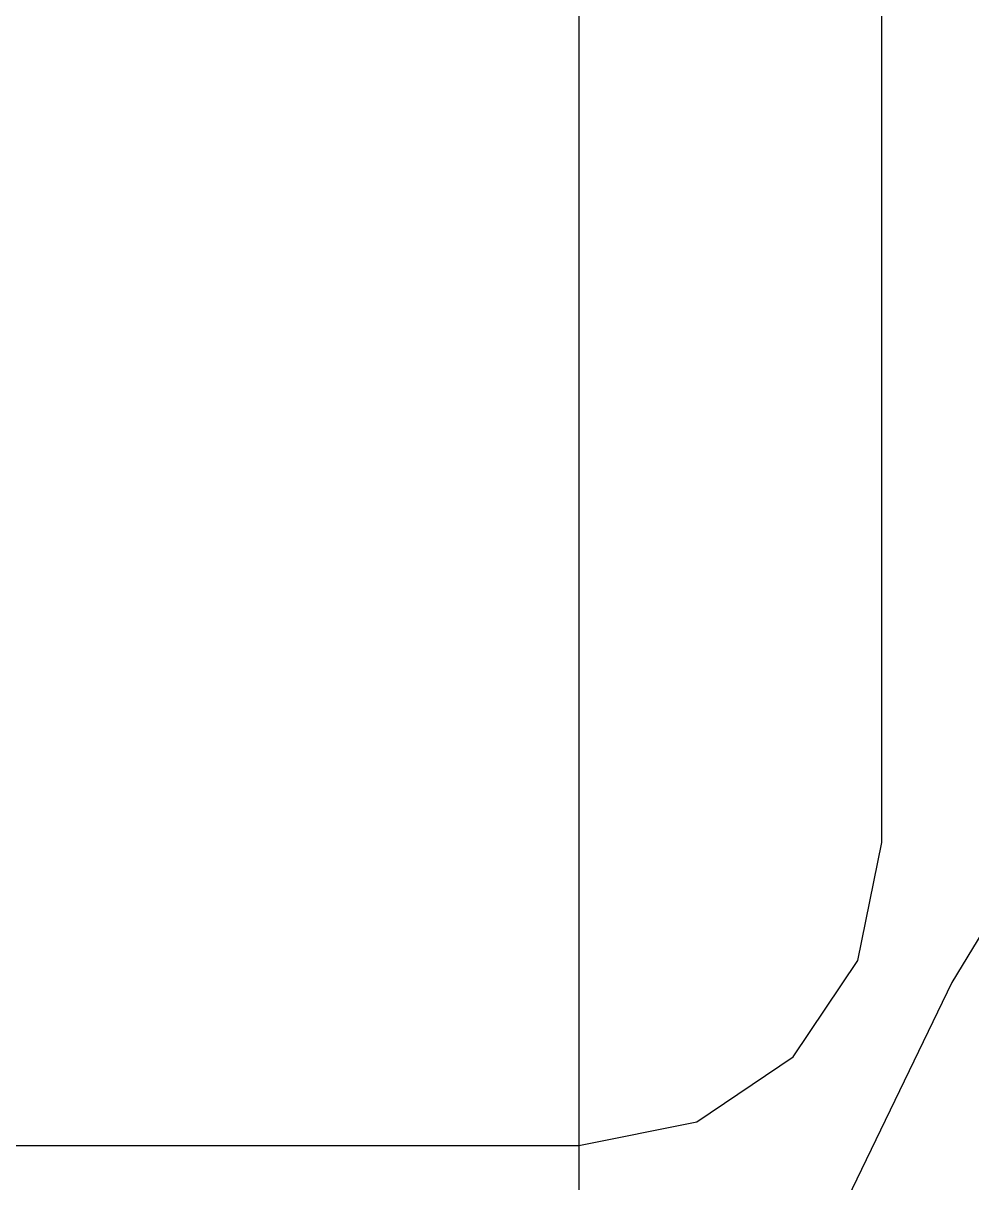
# Model space of a CAD drawing. Extents: x -8 to 237, y -180 to 890.
# Drawn here: x -3.1 to 2.19, y 213.73 to 220.18 of the extents above; entities that cross this region are included whole.
import ezdxf

# ---------------------------------------------------------------- set-up
doc = ezdxf.new("R2010")
doc.units = 0

msp = doc.modelspace()

# ---------------------------------------------------------------- linework, layer by layer
at = {"layer": 'Layer 1'}
for p, q in [((0, 224), (0, -60.4798)), ((0, 224), (0, -60.4798)), ((0, 224), (0, -60.4798)), ((0, 224), (0, -60.4798)), ((0, 224), (0, -60.4798)), ((0, 224), (0, -60.4798)), ((1.68684, 215.61984), (1.68684, 222.313)), ((1.68684, 215.61984), (1.68684, 222.313)), ((1.68684, 215.61984), (1.68684, 222.313)), ((1.68684, 215.61984), (1.68684, 222.313)), ((1.68684, 215.61984), (1.68684, 222.313)), ((1.68684, 215.61984), (1.68684, 222.313)), ((1.68684, 215.61984), (1.68684, 222.313)), ((1.68684, 215.61984), (1.68684, 222.313)), ((1.68684, 215.61984), (1.68684, 222.313)), ((1.68684, 215.61984), (1.68684, 222.313)), ((1.68684, 215.61984), (1.68684, 222.313)), ((1.68684, 215.61984), (1.68684, 222.313)), ((1.68684, 215.61984), (1.68684, 222.313)), ((1.68684, 215.61984), (1.68684, 222.313)), ((1.68684, 215.61984), (1.68684, 222.313)), ((1.68684, 215.61984), (1.68684, 222.313)), ((1.68684, 215.61984), (1.68684, 222.313)), ((1.68684, 215.61984), (1.68684, 222.313)), ((1.68684, 215.61984), (1.68684, 222.313)), ((1.68684, 215.61984), (1.68684, 222.313)), ((1.68684, 215.61984), (1.68684, 222.313)), ((1.68684, 215.61984), (1.68684, 222.313)), ((1.68684, 215.61984), (1.68684, 222.313)), ((1.68684, 215.61984), (1.68684, 222.313)), ((1.68684, 215.61984), (1.68684, 222.313)), ((1.68684, 215.61984), (1.68684, 222.313)), ((1.68684, 215.61984), (1.68684, 222.313)), ((1.68684, 215.61984), (1.68684, 222.313)), ((1.68684, 215.61984), (1.68684, 222.313)), ((1.68684, 215.61984), (1.68684, 222.313)), ((1.68684, 215.61984), (1.68684, 222.313)), ((1.68684, 215.61984), (1.68684, 222.313)), ((1.68684, 215.61984), (1.68684, 222.313)), ((1.68684, 215.61984), (1.68684, 222.313)), ((1.68684, 215.61984), (1.68684, 222.313)), ((1.68684, 215.61984), (1.68684, 222.313)), ((1.68684, 215.61984), (1.68684, 222.313)), ((1.68684, 215.61984), (1.68684, 222.313)), ((1.68684, 215.61984), (1.68684, 222.313)), ((1.68684, 215.61984), (1.68684, 222.313)), ((1.68684, 215.61984), (1.68684, 222.313)), ((1.68684, 215.61984), (1.68684, 222.313)), ((1.68684, 215.61984), (1.68684, 222.313)), ((1.68684, 215.61984), (1.68684, 222.313)), ((1.68684, 215.61984), (1.68684, 222.313)), ((1.68684, 215.61984), (1.68684, 222.313)), ((1.68684, 215.61984), (1.68684, 222.313)), ((1.68684, 215.61984), (1.68684, 222.313)), ((1.68684, 215.61984), (1.68684, 222.313)), ((1.68684, 215.61984), (1.68684, 222.313)), ((1.68684, 215.61984), (1.68684, 222.313)), ((1.68684, 215.61984), (1.68684, 222.313)), ((1.68684, 215.61984), (1.68684, 222.313)), ((1.68684, 215.61984), (1.68684, 222.313)), ((1.68684, 215.61984), (1.68684, 222.313)), ((1.68684, 215.61984), (1.68684, 222.313)), ((1.68684, 215.61984), (1.68684, 222.313)), ((1.68684, 215.61984), (1.68684, 222.313)), ((1.68684, 215.61984), (1.68684, 222.313)), ((1.68684, 215.61984), (1.68684, 222.313)), ((1.68684, 215.61984), (1.68684, 222.313)), ((1.68684, 215.61984), (1.68684, 222.313)), ((1.68684, 215.61984), (1.68684, 222.313)), ((1.68684, 215.61984), (1.68684, 222.313)), ((1.68684, 215.61984), (1.68684, 222.313)), ((1.68684, 215.61984), (1.68684, 222.313)), ((1.68684, 215.61984), (1.68684, 222.313)), ((1.68684, 215.61984), (1.68684, 222.313)), ((1.68684, 215.61984), (1.68684, 222.313)), ((1.68684, 215.61984), (1.68684, 222.313)), ((1.68684, 215.61984), (1.68684, 222.313)), ((1.68684, 215.61984), (1.68684, 222.313)), ((1.68684, 215.61984), (1.68684, 222.313)), ((1.68684, 215.61984), (1.68684, 222.313)), ((1.68684, 215.61984), (1.68684, 222.313)), ((1.68684, 215.61984), (1.68684, 222.313)), ((1.68684, 215.61984), (1.68684, 222.313)), ((1.68684, 215.61984), (1.68684, 222.313)), ((1.68684, 215.61984), (1.68684, 222.313)), ((1.68684, 215.61984), (1.68684, 222.313)), ((1.68684, 215.61984), (1.68684, 222.313)), ((1.68684, 215.61984), (1.68684, 222.313)), ((1.68684, 215.61984), (1.68684, 222.313)), ((1.68684, 215.61984), (1.68684, 222.313)), ((1.68684, 215.61984), (1.68684, 222.313)), ((1.68684, 215.61984), (1.68684, 222.313)), ((1.68684, 215.61984), (1.68684, 222.313)), ((1.68684, 215.61984), (1.68684, 222.313)), ((1.68684, 215.61984), (1.68684, 222.313)), ((1.68684, 215.61984), (1.68684, 222.313)), ((1.68684, 215.61984), (1.68684, 222.313)), ((1.68684, 215.61984), (1.68684, 222.313)), ((1.68684, 215.61984), (1.68684, 222.313)), ((1.68684, 215.61984), (1.68684, 222.313)), ((1.68684, 215.61984), (1.68684, 222.313)), ((1.68684, 215.61984), (1.68684, 222.313)), ((1.68684, 215.61984), (1.68684, 222.313)), ((1.68684, 215.61984), (1.68684, 222.313)), ((1.68684, 215.61984), (1.68684, 222.313)), ((1.68684, 215.61984), (1.68684, 222.313)), ((1.68684, 215.61984), (1.68684, 222.313)), ((1.68684, 215.61984), (1.68684, 222.313)), ((1.68684, 215.61984), (1.68684, 222.313)), ((1.68684, 215.61984), (1.68684, 222.313)), ((1.68684, 215.61984), (1.68684, 222.313)), ((1.68684, 215.61984), (1.68684, 222.313)), ((1.68684, 215.61984), (1.68684, 222.313)), ((1.68684, 215.61984), (1.68684, 222.313)), ((1.68684, 215.61984), (1.68684, 222.313)), ((1.68684, 215.61984), (1.68684, 222.313)), ((1.68684, 215.61984), (1.68684, 222.313)), ((1.68684, 215.61984), (1.68684, 222.313)), ((1.68684, 215.61984), (1.68684, 222.313)), ((1.68684, 215.61984), (1.68684, 222.313)), ((1.68684, 215.61984), (1.68684, 222.313)), ((1.68684, 215.61984), (1.68684, 222.313)), ((1.68684, 215.61984), (1.68684, 222.313)), ((1.68684, 215.61984), (1.68684, 222.313)), ((1.68684, 215.61984), (1.68684, 222.313)), ((1.68684, 215.61984), (1.68684, 222.313)), ((1.68684, 215.61984), (1.68684, 222.313)), ((1.68684, 215.61984), (1.68684, 222.313)), ((1.68684, 215.61984), (1.68684, 222.313)), ((1.68684, 215.61984), (1.68684, 222.313)), ((2.938404, 216.259305), (2.076821, 214.841599)), ((2.938404, 216.259305), (2.076821, 214.841599)), ((1.55428, 214.963247), (1.68684, 215.61984)), ((1.55428, 214.963247), (1.68684, 215.61984)), ((1.55428, 214.963247), (1.68684, 215.61984)), ((1.55428, 214.963247), (1.68684, 215.61984)), ((1.55428, 214.963247), (1.68684, 215.61984)), ((1.55428, 214.963247), (1.68684, 215.61984)), ((1.55428, 214.963247), (1.68684, 215.61984)), ((1.55428, 214.963247), (1.68684, 215.61984)), ((1.55428, 214.963247), (1.68684, 215.61984)), ((1.55428, 214.963247), (1.68684, 215.61984)), ((1.55428, 214.963247), (1.68684, 215.61984)), ((1.55428, 214.963247), (1.68684, 215.61984)), ((1.55428, 214.963247), (1.68684, 215.61984)), ((1.55428, 214.963247), (1.68684, 215.61984)), ((1.55428, 214.963247), (1.68684, 215.61984)), ((1.55428, 214.963247), (1.68684, 215.61984)), ((1.55428, 214.963247), (1.68684, 215.61984)), ((1.55428, 214.963247), (1.68684, 215.61984)), ((1.55428, 214.963247), (1.68684, 215.61984)), ((1.55428, 214.963247), (1.68684, 215.61984)), ((1.55428, 214.963247), (1.68684, 215.61984)), ((1.55428, 214.963247), (1.68684, 215.61984)), ((1.55428, 214.963247), (1.68684, 215.61984)), ((1.55428, 214.963247), (1.68684, 215.61984)), ((1.55428, 214.963247), (1.68684, 215.61984)), ((1.55428, 214.963247), (1.68684, 215.61984)), ((1.55428, 214.963247), (1.68684, 215.61984)), ((1.55428, 214.963247), (1.68684, 215.61984)), ((1.55428, 214.963247), (1.68684, 215.61984)), ((1.55428, 214.963247), (1.68684, 215.61984)), ((1.55428, 214.963247), (1.68684, 215.61984)), ((1.55428, 214.963247), (1.68684, 215.61984)), ((1.55428, 214.963247), (1.68684, 215.61984)), ((1.55428, 214.963247), (1.68684, 215.61984)), ((1.55428, 214.963247), (1.68684, 215.61984)), ((1.55428, 214.963247), (1.68684, 215.61984)), ((1.55428, 214.963247), (1.68684, 215.61984)), ((1.55428, 214.963247), (1.68684, 215.61984)), ((1.55428, 214.963247), (1.68684, 215.61984)), ((1.55428, 214.963247), (1.68684, 215.61984)), ((1.55428, 214.963247), (1.68684, 215.61984)), ((1.55428, 214.963247), (1.68684, 215.61984)), ((1.55428, 214.963247), (1.68684, 215.61984)), ((1.55428, 214.963247), (1.68684, 215.61984)), ((1.55428, 214.963247), (1.68684, 215.61984)), ((1.55428, 214.963247), (1.68684, 215.61984)), ((1.55428, 214.963247), (1.68684, 215.61984)), ((1.55428, 214.963247), (1.68684, 215.61984)), ((1.55428, 214.963247), (1.68684, 215.61984)), ((1.55428, 214.963247), (1.68684, 215.61984)), ((1.55428, 214.963247), (1.68684, 215.61984)), ((1.55428, 214.963247), (1.68684, 215.61984)), ((1.55428, 214.963247), (1.68684, 215.61984)), ((1.55428, 214.963247), (1.68684, 215.61984)), ((1.55428, 214.963247), (1.68684, 215.61984)), ((1.55428, 214.963247), (1.68684, 215.61984)), ((1.55428, 214.963247), (1.68684, 215.61984)), ((1.55428, 214.963247), (1.68684, 215.61984)), ((1.55428, 214.963247), (1.68684, 215.61984)), ((1.55428, 214.963247), (1.68684, 215.61984)), ((1.55428, 214.963247), (1.68684, 215.61984)), ((1.55428, 214.963247), (1.68684, 215.61984)), ((1.55428, 214.963247), (1.68684, 215.61984)), ((1.55428, 214.963247), (1.68684, 215.61984)), ((1.55428, 214.963247), (1.68684, 215.61984)), ((1.55428, 214.963247), (1.68684, 215.61984)), ((1.55428, 214.963247), (1.68684, 215.61984)), ((1.55428, 214.963247), (1.68684, 215.61984)), ((1.55428, 214.963247), (1.68684, 215.61984)), ((1.55428, 214.963247), (1.68684, 215.61984)), ((1.55428, 214.963247), (1.68684, 215.61984)), ((1.55428, 214.963247), (1.68684, 215.61984)), ((1.55428, 214.963247), (1.68684, 215.61984)), ((1.55428, 214.963247), (1.68684, 215.61984)), ((1.55428, 214.963247), (1.68684, 215.61984)), ((1.55428, 214.963247), (1.68684, 215.61984)), ((1.55428, 214.963247), (1.68684, 215.61984)), ((1.55428, 214.963247), (1.68684, 215.61984)), ((1.55428, 214.963247), (1.68684, 215.61984)), ((1.55428, 214.963247), (1.68684, 215.61984)), ((1.55428, 214.963247), (1.68684, 215.61984)), ((1.55428, 214.963247), (1.68684, 215.61984)), ((1.55428, 214.963247), (1.68684, 215.61984)), ((1.55428, 214.963247), (1.68684, 215.61984)), ((1.55428, 214.963247), (1.68684, 215.61984)), ((1.55428, 214.963247), (1.68684, 215.61984)), ((1.55428, 214.963247), (1.68684, 215.61984)), ((1.55428, 214.963247), (1.68684, 215.61984)), ((1.55428, 214.963247), (1.68684, 215.61984)), ((1.55428, 214.963247), (1.68684, 215.61984)), ((1.55428, 214.963247), (1.68684, 215.61984)), ((1.55428, 214.963247), (1.68684, 215.61984)), ((1.55428, 214.963247), (1.68684, 215.61984)), ((1.55428, 214.963247), (1.68684, 215.61984)), ((1.55428, 214.963247), (1.68684, 215.61984)), ((1.55428, 214.963247), (1.68684, 215.61984)), ((1.55428, 214.963247), (1.68684, 215.61984)), ((1.55428, 214.963247), (1.68684, 215.61984)), ((1.55428, 214.963247), (1.68684, 215.61984)), ((1.55428, 214.963247), (1.68684, 215.61984)), ((1.55428, 214.963247), (1.68684, 215.61984)), ((1.55428, 214.963247), (1.68684, 215.61984)), ((1.55428, 214.963247), (1.68684, 215.61984)), ((1.55428, 214.963247), (1.68684, 215.61984)), ((1.55428, 214.963247), (1.68684, 215.61984)), ((1.55428, 214.963247), (1.68684, 215.61984)), ((1.55428, 214.963247), (1.68684, 215.61984)), ((1.55428, 214.963247), (1.68684, 215.61984)), ((1.55428, 214.963247), (1.68684, 215.61984)), ((1.55428, 214.963247), (1.68684, 215.61984)), ((1.55428, 214.963247), (1.68684, 215.61984)), ((1.55428, 214.963247), (1.68684, 215.61984)), ((1.55428, 214.963247), (1.68684, 215.61984)), ((1.55428, 214.963247), (1.68684, 215.61984)), ((1.55428, 214.963247), (1.68684, 215.61984)), ((1.55428, 214.963247), (1.68684, 215.61984)), ((1.55428, 214.963247), (1.68684, 215.61984)), ((1.55428, 214.963247), (1.68684, 215.61984)), ((1.55428, 214.963247), (1.68684, 215.61984)), ((1.55428, 214.963247), (1.68684, 215.61984)), ((1.55428, 214.963247), (1.68684, 215.61984)), ((1.55428, 214.963247), (1.68684, 215.61984)), ((1.55428, 214.963247), (1.68684, 215.61984)), ((1.55428, 214.963247), (1.68684, 215.61984)), ((1.192776, 214.427065), (1.55428, 214.963247)), ((1.192776, 214.427065), (1.55428, 214.963247)), ((1.192776, 214.427065), (1.55428, 214.963247)), ((1.192776, 214.427065), (1.55428, 214.963247)), ((1.192776, 214.427065), (1.55428, 214.963247)), ((1.192776, 214.427065), (1.55428, 214.963247)), ((1.192776, 214.427065), (1.55428, 214.963247)), ((1.192776, 214.427065), (1.55428, 214.963247)), ((1.192776, 214.427065), (1.55428, 214.963247)), ((1.192776, 214.427065), (1.55428, 214.963247)), ((1.192776, 214.427065), (1.55428, 214.963247)), ((1.192776, 214.427065), (1.55428, 214.963247)), ((1.192776, 214.427065), (1.55428, 214.963247)), ((1.192776, 214.427065), (1.55428, 214.963247)), ((1.192776, 214.427065), (1.55428, 214.963247)), ((1.192776, 214.427065), (1.55428, 214.963247)), ((1.192776, 214.427065), (1.55428, 214.963247)), ((1.192776, 214.427065), (1.55428, 214.963247)), ((1.192776, 214.427065), (1.55428, 214.963247)), ((1.192776, 214.427065), (1.55428, 214.963247)), ((1.192776, 214.427065), (1.55428, 214.963247)), ((1.192776, 214.427065), (1.55428, 214.963247)), ((1.192776, 214.427065), (1.55428, 214.963247)), ((1.192776, 214.427065), (1.55428, 214.963247)), ((1.192776, 214.427065), (1.55428, 214.963247)), ((1.192776, 214.427065), (1.55428, 214.963247)), ((1.192776, 214.427065), (1.55428, 214.963247)), ((1.192776, 214.427065), (1.55428, 214.963247)), ((1.192776, 214.427065), (1.55428, 214.963247)), ((1.192776, 214.427065), (1.55428, 214.963247)), ((1.192776, 214.427065), (1.55428, 214.963247)), ((1.192776, 214.427065), (1.55428, 214.963247)), ((1.192776, 214.427065), (1.55428, 214.963247)), ((1.192776, 214.427065), (1.55428, 214.963247)), ((1.192776, 214.427065), (1.55428, 214.963247)), ((1.192776, 214.427065), (1.55428, 214.963247)), ((1.192776, 214.427065), (1.55428, 214.963247)), ((1.192776, 214.427065), (1.55428, 214.963247)), ((1.192776, 214.427065), (1.55428, 214.963247)), ((1.192776, 214.427065), (1.55428, 214.963247)), ((1.192776, 214.427065), (1.55428, 214.963247)), ((1.192776, 214.427065), (1.55428, 214.963247)), ((1.192776, 214.427065), (1.55428, 214.963247)), ((1.192776, 214.427065), (1.55428, 214.963247)), ((1.192776, 214.427065), (1.55428, 214.963247)), ((1.192776, 214.427065), (1.55428, 214.963247)), ((1.192776, 214.427065), (1.55428, 214.963247)), ((1.192776, 214.427065), (1.55428, 214.963247)), ((1.192776, 214.427065), (1.55428, 214.963247)), ((1.192776, 214.427065), (1.55428, 214.963247)), ((1.192776, 214.427065), (1.55428, 214.963247)), ((1.192776, 214.427065), (1.55428, 214.963247)), ((1.192776, 214.427065), (1.55428, 214.963247)), ((1.192776, 214.427065), (1.55428, 214.963247)), ((1.192776, 214.427065), (1.55428, 214.963247)), ((1.192776, 214.427065), (1.55428, 214.963247)), ((1.192776, 214.427065), (1.55428, 214.963247)), ((1.192776, 214.427065), (1.55428, 214.963247)), ((1.192776, 214.427065), (1.55428, 214.963247)), ((1.192776, 214.427065), (1.55428, 214.963247)), ((1.192776, 214.427065), (1.55428, 214.963247)), ((1.192776, 214.427065), (1.55428, 214.963247)), ((1.192776, 214.427065), (1.55428, 214.963247)), ((1.192776, 214.427065), (1.55428, 214.963247)), ((1.192776, 214.427065), (1.55428, 214.963247)), ((1.192776, 214.427065), (1.55428, 214.963247)), ((1.192776, 214.427065), (1.55428, 214.963247)), ((1.192776, 214.427065), (1.55428, 214.963247)), ((1.192776, 214.427065), (1.55428, 214.963247)), ((1.192776, 214.427065), (1.55428, 214.963247)), ((1.192776, 214.427065), (1.55428, 214.963247)), ((1.192776, 214.427065), (1.55428, 214.963247)), ((1.192776, 214.427065), (1.55428, 214.963247)), ((1.192776, 214.427065), (1.55428, 214.963247)), ((1.192776, 214.427065), (1.55428, 214.963247)), ((1.192776, 214.427065), (1.55428, 214.963247)), ((1.192776, 214.427065), (1.55428, 214.963247)), ((1.192776, 214.427065), (1.55428, 214.963247)), ((1.192776, 214.427065), (1.55428, 214.963247)), ((1.192776, 214.427065), (1.55428, 214.963247)), ((1.192776, 214.427065), (1.55428, 214.963247)), ((1.192776, 214.427065), (1.55428, 214.963247)), ((1.192776, 214.427065), (1.55428, 214.963247)), ((1.192776, 214.427065), (1.55428, 214.963247)), ((1.192776, 214.427065), (1.55428, 214.963247)), ((1.192776, 214.427065), (1.55428, 214.963247)), ((1.192776, 214.427065), (1.55428, 214.963247)), ((1.192776, 214.427065), (1.55428, 214.963247)), ((1.192776, 214.427065), (1.55428, 214.963247)), ((1.192776, 214.427065), (1.55428, 214.963247)), ((1.192776, 214.427065), (1.55428, 214.963247)), ((1.192776, 214.427065), (1.55428, 214.963247)), ((1.192776, 214.427065), (1.55428, 214.963247)), ((1.192776, 214.427065), (1.55428, 214.963247)), ((1.192776, 214.427065), (1.55428, 214.963247)), ((1.192776, 214.427065), (1.55428, 214.963247)), ((1.192776, 214.427065), (1.55428, 214.963247)), ((1.192776, 214.427065), (1.55428, 214.963247)), ((1.192776, 214.427065), (1.55428, 214.963247)), ((1.192776, 214.427065), (1.55428, 214.963247)), ((1.192776, 214.427065), (1.55428, 214.963247)), ((1.192776, 214.427065), (1.55428, 214.963247)), ((1.192776, 214.427065), (1.55428, 214.963247)), ((1.192776, 214.427065), (1.55428, 214.963247)), ((1.192776, 214.427065), (1.55428, 214.963247)), ((1.192776, 214.427065), (1.55428, 214.963247)), ((1.192776, 214.427065), (1.55428, 214.963247)), ((1.192776, 214.427065), (1.55428, 214.963247)), ((1.192776, 214.427065), (1.55428, 214.963247)), ((1.192776, 214.427065), (1.55428, 214.963247)), ((1.192776, 214.427065), (1.55428, 214.963247)), ((1.192776, 214.427065), (1.55428, 214.963247)), ((1.192776, 214.427065), (1.55428, 214.963247)), ((1.192776, 214.427065), (1.55428, 214.963247)), ((1.192776, 214.427065), (1.55428, 214.963247)), ((1.192776, 214.427065), (1.55428, 214.963247)), ((1.192776, 214.427065), (1.55428, 214.963247)), ((1.192776, 214.427065), (1.55428, 214.963247)), ((1.192776, 214.427065), (1.55428, 214.963247)), ((1.192776, 214.427065), (1.55428, 214.963247)), ((1.192776, 214.427065), (1.55428, 214.963247)), ((1.192776, 214.427065), (1.55428, 214.963247)), ((1.192776, 214.427065), (1.55428, 214.963247)), ((1.192776, 214.427065), (1.55428, 214.963247)), ((2.076821, 214.841599), (1.352374, 213.338938)), ((2.076821, 214.841599), (1.352374, 213.338938)), ((0.656594, 214.065561), (1.192776, 214.427065)), ((0.656594, 214.065561), (1.192776, 214.427065)), ((0.656594, 214.065561), (1.192776, 214.427065)), ((0.656594, 214.065561), (1.192776, 214.427065)), ((0.656594, 214.065561), (1.192776, 214.427065)), ((0.656594, 214.065561), (1.192776, 214.427065)), ((0.656594, 214.065561), (1.192776, 214.427065)), ((0.656594, 214.065561), (1.192776, 214.427065)), ((0.656594, 214.065561), (1.192776, 214.427065)), ((0.656594, 214.065561), (1.192776, 214.427065)), ((0.656594, 214.065561), (1.192776, 214.427065)), ((0.656594, 214.065561), (1.192776, 214.427065)), ((0.656594, 214.065561), (1.192776, 214.427065)), ((0.656594, 214.065561), (1.192776, 214.427065)), ((0.656594, 214.065561), (1.192776, 214.427065)), ((0.656594, 214.065561), (1.192776, 214.427065)), ((0.656594, 214.065561), (1.192776, 214.427065)), ((0.656594, 214.065561), (1.192776, 214.427065)), ((0.656594, 214.065561), (1.192776, 214.427065)), ((0.656594, 214.065561), (1.192776, 214.427065)), ((0.656594, 214.065561), (1.192776, 214.427065)), ((0.656594, 214.065561), (1.192776, 214.427065)), ((0.656594, 214.065561), (1.192776, 214.427065)), ((0.656594, 214.065561), (1.192776, 214.427065)), ((0.656594, 214.065561), (1.192776, 214.427065)), ((0.656594, 214.065561), (1.192776, 214.427065)), ((0.656594, 214.065561), (1.192776, 214.427065)), ((0.656594, 214.065561), (1.192776, 214.427065)), ((0.656594, 214.065561), (1.192776, 214.427065)), ((0.656594, 214.065561), (1.192776, 214.427065)), ((0.656594, 214.065561), (1.192776, 214.427065)), ((0.656594, 214.065561), (1.192776, 214.427065)), ((0.656594, 214.065561), (1.192776, 214.427065)), ((0.656594, 214.065561), (1.192776, 214.427065)), ((0.656594, 214.065561), (1.192776, 214.427065)), ((0.656594, 214.065561), (1.192776, 214.427065)), ((0.656594, 214.065561), (1.192776, 214.427065)), ((0.656594, 214.065561), (1.192776, 214.427065)), ((0.656594, 214.065561), (1.192776, 214.427065)), ((0.656594, 214.065561), (1.192776, 214.427065)), ((0.656594, 214.065561), (1.192776, 214.427065)), ((0.656594, 214.065561), (1.192776, 214.427065)), ((0.656594, 214.065561), (1.192776, 214.427065)), ((0.656594, 214.065561), (1.192776, 214.427065)), ((0.656594, 214.065561), (1.192776, 214.427065)), ((0.656594, 214.065561), (1.192776, 214.427065)), ((0.656594, 214.065561), (1.192776, 214.427065)), ((0.656594, 214.065561), (1.192776, 214.427065)), ((0.656594, 214.065561), (1.192776, 214.427065)), ((0.656594, 214.065561), (1.192776, 214.427065)), ((0.656594, 214.065561), (1.192776, 214.427065)), ((0.656594, 214.065561), (1.192776, 214.427065)), ((0.656594, 214.065561), (1.192776, 214.427065)), ((0.656594, 214.065561), (1.192776, 214.427065)), ((0.656594, 214.065561), (1.192776, 214.427065)), ((0.656594, 214.065561), (1.192776, 214.427065)), ((0.656594, 214.065561), (1.192776, 214.427065)), ((0.656594, 214.065561), (1.192776, 214.427065)), ((0.656594, 214.065561), (1.192776, 214.427065)), ((0.656594, 214.065561), (1.192776, 214.427065)), ((0.656594, 214.065561), (1.192776, 214.427065)), ((0.656594, 214.065561), (1.192776, 214.427065)), ((0.656594, 214.065561), (1.192776, 214.427065)), ((0.656594, 214.065561), (1.192776, 214.427065)), ((0.656594, 214.065561), (1.192776, 214.427065)), ((0.656594, 214.065561), (1.192776, 214.427065)), ((0.656594, 214.065561), (1.192776, 214.427065)), ((0.656594, 214.065561), (1.192776, 214.427065)), ((0.656594, 214.065561), (1.192776, 214.427065)), ((0.656594, 214.065561), (1.192776, 214.427065)), ((0.656594, 214.065561), (1.192776, 214.427065)), ((0.656594, 214.065561), (1.192776, 214.427065)), ((0.656594, 214.065561), (1.192776, 214.427065)), ((0.656594, 214.065561), (1.192776, 214.427065)), ((0.656594, 214.065561), (1.192776, 214.427065)), ((0.656594, 214.065561), (1.192776, 214.427065)), ((0.656594, 214.065561), (1.192776, 214.427065)), ((0.656594, 214.065561), (1.192776, 214.427065)), ((0.656594, 214.065561), (1.192776, 214.427065)), ((0.656594, 214.065561), (1.192776, 214.427065)), ((0.656594, 214.065561), (1.192776, 214.427065)), ((0.656594, 214.065561), (1.192776, 214.427065)), ((0.656594, 214.065561), (1.192776, 214.427065)), ((0.656594, 214.065561), (1.192776, 214.427065)), ((0.656594, 214.065561), (1.192776, 214.427065)), ((0.656594, 214.065561), (1.192776, 214.427065)), ((0.656594, 214.065561), (1.192776, 214.427065)), ((0.656594, 214.065561), (1.192776, 214.427065)), ((0.656594, 214.065561), (1.192776, 214.427065)), ((0.656594, 214.065561), (1.192776, 214.427065)), ((0.656594, 214.065561), (1.192776, 214.427065)), ((0.656594, 214.065561), (1.192776, 214.427065)), ((0.656594, 214.065561), (1.192776, 214.427065)), ((0.656594, 214.065561), (1.192776, 214.427065)), ((0.656594, 214.065561), (1.192776, 214.427065)), ((0.656594, 214.065561), (1.192776, 214.427065)), ((0.656594, 214.065561), (1.192776, 214.427065)), ((0.656594, 214.065561), (1.192776, 214.427065)), ((0.656594, 214.065561), (1.192776, 214.427065)), ((0.656594, 214.065561), (1.192776, 214.427065)), ((0.656594, 214.065561), (1.192776, 214.427065)), ((0.656594, 214.065561), (1.192776, 214.427065)), ((0.656594, 214.065561), (1.192776, 214.427065)), ((0.656594, 214.065561), (1.192776, 214.427065)), ((0.656594, 214.065561), (1.192776, 214.427065)), ((0.656594, 214.065561), (1.192776, 214.427065)), ((0.656594, 214.065561), (1.192776, 214.427065)), ((0.656594, 214.065561), (1.192776, 214.427065)), ((0.656594, 214.065561), (1.192776, 214.427065)), ((0.656594, 214.065561), (1.192776, 214.427065)), ((0.656594, 214.065561), (1.192776, 214.427065)), ((0.656594, 214.065561), (1.192776, 214.427065)), ((0.656594, 214.065561), (1.192776, 214.427065)), ((0.656594, 214.065561), (1.192776, 214.427065)), ((0.656594, 214.065561), (1.192776, 214.427065)), ((0.656594, 214.065561), (1.192776, 214.427065)), ((0.656594, 214.065561), (1.192776, 214.427065)), ((0.656594, 214.065561), (1.192776, 214.427065)), ((0.656594, 214.065561), (1.192776, 214.427065)), ((0.656594, 214.065561), (1.192776, 214.427065)), ((0.656594, 214.065561), (1.192776, 214.427065)), ((0.656594, 214.065561), (1.192776, 214.427065)), ((0.656594, 214.065561), (1.192776, 214.427065)), ((0.656594, 214.065561), (1.192776, 214.427065)), ((0, 213.933), (0.656594, 214.065561)), ((0, 213.933), (0.656594, 214.065561)), ((0, 213.933), (0.656594, 214.065561)), ((0, 213.933), (0.656594, 214.065561)), ((0, 213.933), (0.656594, 214.065561)), ((0, 213.933), (0.656594, 214.065561)), ((0, 213.933), (0.656594, 214.065561)), ((0, 213.933), (0.656594, 214.065561)), ((0, 213.933), (0.656594, 214.065561)), ((0, 213.933), (0.656594, 214.065561)), ((0, 213.933), (0.656594, 214.065561)), ((0, 213.933), (0.656594, 214.065561)), ((0, 213.933), (0.656594, 214.065561)), ((0, 213.933), (0.656594, 214.065561)), ((0, 213.933), (0.656594, 214.065561)), ((0, 213.933), (0.656594, 214.065561)), ((0, 213.933), (0.656594, 214.065561)), ((0, 213.933), (0.656594, 214.065561)), ((0, 213.933), (0.656594, 214.065561)), ((0, 213.933), (0.656594, 214.065561)), ((0, 213.933), (0.656594, 214.065561)), ((0, 213.933), (0.656594, 214.065561)), ((0, 213.933), (0.656594, 214.065561)), ((0, 213.933), (0.656594, 214.065561)), ((0, 213.933), (0.656594, 214.065561)), ((0, 213.933), (0.656594, 214.065561)), ((0, 213.933), (0.656594, 214.065561)), ((0, 213.933), (0.656594, 214.065561)), ((0, 213.933), (0.656594, 214.065561)), ((0, 213.933), (0.656594, 214.065561)), ((0, 213.933), (0.656594, 214.065561)), ((0, 213.933), (0.656594, 214.065561)), ((0, 213.933), (0.656594, 214.065561)), ((0, 213.933), (0.656594, 214.065561)), ((0, 213.933), (0.656594, 214.065561)), ((0, 213.933), (0.656594, 214.065561)), ((0, 213.933), (0.656594, 214.065561)), ((0, 213.933), (0.656594, 214.065561)), ((0, 213.933), (0.656594, 214.065561)), ((0, 213.933), (0.656594, 214.065561)), ((0, 213.933), (0.656594, 214.065561)), ((0, 213.933), (0.656594, 214.065561)), ((0, 213.933), (0.656594, 214.065561)), ((0, 213.933), (0.656594, 214.065561)), ((0, 213.933), (0.656594, 214.065561)), ((0, 213.933), (0.656594, 214.065561)), ((0, 213.933), (0.656594, 214.065561)), ((0, 213.933), (0.656594, 214.065561)), ((0, 213.933), (0.656594, 214.065561)), ((0, 213.933), (0.656594, 214.065561)), ((0, 213.933), (0.656594, 214.065561)), ((0, 213.933), (0.656594, 214.065561)), ((0, 213.933), (0.656594, 214.065561)), ((0, 213.933), (0.656594, 214.065561)), ((0, 213.933), (0.656594, 214.065561)), ((0, 213.933), (0.656594, 214.065561)), ((0, 213.933), (0.656594, 214.065561)), ((0, 213.933), (0.656594, 214.065561)), ((0, 213.933), (0.656594, 214.065561)), ((0, 213.933), (0.656594, 214.065561)), ((0, 213.933), (0.656594, 214.065561)), ((0, 213.933), (0.656594, 214.065561)), ((0, 213.933), (0.656594, 214.065561)), ((0, 213.933), (0.656594, 214.065561)), ((0, 213.933), (0.656594, 214.065561)), ((0, 213.933), (0.656594, 214.065561)), ((0, 213.933), (0.656594, 214.065561)), ((0, 213.933), (0.656594, 214.065561)), ((0, 213.933), (0.656594, 214.065561)), ((0, 213.933), (0.656594, 214.065561)), ((0, 213.933), (0.656594, 214.065561)), ((0, 213.933), (0.656594, 214.065561)), ((0, 213.933), (0.656594, 214.065561)), ((0, 213.933), (0.656594, 214.065561)), ((0, 213.933), (0.656594, 214.065561)), ((0, 213.933), (0.656594, 214.065561)), ((0, 213.933), (0.656594, 214.065561)), ((0, 213.933), (0.656594, 214.065561)), ((0, 213.933), (0.656594, 214.065561)), ((0, 213.933), (0.656594, 214.065561)), ((0, 213.933), (0.656594, 214.065561)), ((0, 213.933), (0.656594, 214.065561)), ((0, 213.933), (0.656594, 214.065561)), ((0, 213.933), (0.656594, 214.065561)), ((0, 213.933), (0.656594, 214.065561)), ((0, 213.933), (0.656594, 214.065561)), ((0, 213.933), (0.656594, 214.065561)), ((0, 213.933), (0.656594, 214.065561)), ((0, 213.933), (0.656594, 214.065561)), ((0, 213.933), (0.656594, 214.065561)), ((0, 213.933), (0.656594, 214.065561)), ((0, 213.933), (0.656594, 214.065561)), ((0, 213.933), (0.656594, 214.065561)), ((0, 213.933), (0.656594, 214.065561)), ((0, 213.933), (0.656594, 214.065561)), ((0, 213.933), (0.656594, 214.065561)), ((0, 213.933), (0.656594, 214.065561)), ((0, 213.933), (0.656594, 214.065561)), ((0, 213.933), (0.656594, 214.065561)), ((0, 213.933), (0.656594, 214.065561)), ((0, 213.933), (0.656594, 214.065561)), ((0, 213.933), (0.656594, 214.065561)), ((0, 213.933), (0.656594, 214.065561)), ((0, 213.933), (0.656594, 214.065561)), ((0, 213.933), (0.656594, 214.065561)), ((0, 213.933), (0.656594, 214.065561)), ((0, 213.933), (0.656594, 214.065561)), ((0, 213.933), (0.656594, 214.065561)), ((0, 213.933), (0.656594, 214.065561)), ((0, 213.933), (0.656594, 214.065561)), ((0, 213.933), (0.656594, 214.065561)), ((0, 213.933), (0.656594, 214.065561)), ((0, 213.933), (0.656594, 214.065561)), ((0, 213.933), (0.656594, 214.065561)), ((0, 213.933), (0.656594, 214.065561)), ((0, 213.933), (0.656594, 214.065561)), ((0, 213.933), (0.656594, 214.065561)), ((0, 213.933), (0.656594, 214.065561)), ((0, 213.933), (0.656594, 214.065561)), ((0, 213.933), (0.656594, 214.065561)), ((0, 213.933), (0.656594, 214.065561)), ((0, 213.933), (0.656594, 214.065561)), ((0, 213.933), (0.656594, 214.065561)), ((0, 213.933), (0.656594, 214.065561)), ((-6.69402, 213.93216), (0, 213.933)), ((-6.69402, 213.93216), (0, 213.933)), ((-6.69402, 213.93216), (0, 213.933)), ((-6.69402, 213.93216), (0, 213.933)), ((-6.69402, 213.93216), (0, 213.933)), ((-6.69402, 213.93216), (0, 213.933)), ((-6.69402, 213.93216), (0, 213.933)), ((-6.69402, 213.93216), (0, 213.933)), ((-6.69402, 213.93216), (0, 213.933)), ((-6.69402, 213.93216), (0, 213.933)), ((-6.69402, 213.93216), (0, 213.933)), ((-6.69402, 213.93216), (0, 213.933)), ((-6.69402, 213.93216), (0, 213.933)), ((-6.69402, 213.93216), (0, 213.933)), ((-6.69402, 213.93216), (0, 213.933)), ((-6.69402, 213.93216), (0, 213.933)), ((-6.69402, 213.93216), (0, 213.933)), ((-6.69402, 213.93216), (0, 213.933)), ((-6.69402, 213.93216), (0, 213.933)), ((-6.69402, 213.93216), (0, 213.933)), ((-6.69402, 213.93216), (0, 213.933)), ((-6.69402, 213.93216), (0, 213.933)), ((-6.69402, 213.93216), (0, 213.933)), ((-6.69402, 213.93216), (0, 213.933)), ((-6.69402, 213.93216), (0, 213.933)), ((-6.69402, 213.93216), (0, 213.933)), ((-6.69402, 213.93216), (0, 213.933)), ((-6.69402, 213.93216), (0, 213.933)), ((-6.69402, 213.93216), (0, 213.933)), ((-6.69402, 213.93216), (0, 213.933)), ((-6.69402, 213.93216), (0, 213.933)), ((-6.69402, 213.93216), (0, 213.933)), ((-6.69402, 213.93216), (0, 213.933)), ((-6.69402, 213.93216), (0, 213.933)), ((-6.69402, 213.93216), (0, 213.933)), ((-6.69402, 213.93216), (0, 213.933)), ((-6.69402, 213.93216), (0, 213.933)), ((-6.69402, 213.93216), (0, 213.933)), ((-6.69402, 213.93216), (0, 213.933)), ((-6.69402, 213.93216), (0, 213.933)), ((-6.69402, 213.93216), (0, 213.933)), ((-6.69402, 213.93216), (0, 213.933)), ((-6.69402, 213.93216), (0, 213.933)), ((-6.69402, 213.93216), (0, 213.933)), ((-6.69402, 213.93216), (0, 213.933)), ((-6.69402, 213.93216), (0, 213.933)), ((-6.69402, 213.93216), (0, 213.933)), ((-6.69402, 213.93216), (0, 213.933)), ((-6.69402, 213.93216), (0, 213.933)), ((-6.69402, 213.93216), (0, 213.933)), ((-6.69402, 213.93216), (0, 213.933)), ((-6.69402, 213.93216), (0, 213.933)), ((-6.69402, 213.93216), (0, 213.933)), ((-6.69402, 213.93216), (0, 213.933)), ((-6.69402, 213.93216), (0, 213.933)), ((-6.69402, 213.93216), (0, 213.933)), ((-6.69402, 213.93216), (0, 213.933)), ((-6.69402, 213.93216), (0, 213.933)), ((-6.69402, 213.93216), (0, 213.933)), ((-6.69402, 213.93216), (0, 213.933)), ((-6.69402, 213.93216), (0, 213.933)), ((-6.69402, 213.93216), (0, 213.933)), ((-6.69402, 213.93216), (0, 213.933)), ((-6.69402, 213.93216), (0, 213.933)), ((-6.69402, 213.93216), (0, 213.933)), ((-6.69402, 213.93216), (0, 213.933)), ((-6.69402, 213.93216), (0, 213.933)), ((-6.69402, 213.93216), (0, 213.933)), ((-6.69402, 213.93216), (0, 213.933)), ((-6.69402, 213.93216), (0, 213.933)), ((-6.69402, 213.93216), (0, 213.933)), ((-6.69402, 213.93216), (0, 213.933)), ((-6.69402, 213.93216), (0, 213.933)), ((-6.69402, 213.93216), (0, 213.933)), ((-6.69402, 213.93216), (0, 213.933)), ((-6.69402, 213.93216), (0, 213.933)), ((-6.69402, 213.93216), (0, 213.933)), ((-6.69402, 213.93216), (0, 213.933)), ((-6.69402, 213.93216), (0, 213.933)), ((-6.69402, 213.93216), (0, 213.933)), ((-6.69402, 213.93216), (0, 213.933)), ((-6.69402, 213.93216), (0, 213.933)), ((-6.69402, 213.93216), (0, 213.933)), ((-6.69402, 213.93216), (0, 213.933)), ((-6.69402, 213.93216), (0, 213.933)), ((-6.69402, 213.93216), (0, 213.933)), ((-6.69402, 213.93216), (0, 213.933)), ((-6.69402, 213.93216), (0, 213.933)), ((-6.69402, 213.93216), (0, 213.933)), ((-6.69402, 213.93216), (0, 213.933)), ((-6.69402, 213.93216), (0, 213.933)), ((-6.69402, 213.93216), (0, 213.933)), ((-6.69402, 213.93216), (0, 213.933)), ((-6.69402, 213.93216), (0, 213.933)), ((-6.69402, 213.93216), (0, 213.933)), ((-6.69402, 213.93216), (0, 213.933)), ((-6.69402, 213.93216), (0, 213.933)), ((-6.69402, 213.93216), (0, 213.933)), ((-6.69402, 213.93216), (0, 213.933)), ((-6.69402, 213.93216), (0, 213.933)), ((-6.69402, 213.93216), (0, 213.933)), ((-6.69402, 213.93216), (0, 213.933)), ((-6.69402, 213.93216), (0, 213.933)), ((-6.69402, 213.93216), (0, 213.933)), ((-6.69402, 213.93216), (0, 213.933)), ((-6.69402, 213.93216), (0, 213.933)), ((-6.69402, 213.93216), (0, 213.933)), ((-6.69402, 213.93216), (0, 213.933)), ((-6.69402, 213.93216), (0, 213.933)), ((-6.69402, 213.93216), (0, 213.933)), ((-6.69402, 213.93216), (0, 213.933)), ((-6.69402, 213.93216), (0, 213.933)), ((-6.69402, 213.93216), (0, 213.933)), ((-6.69402, 213.93216), (0, 213.933)), ((-6.69402, 213.93216), (0, 213.933)), ((-6.69402, 213.93216), (0, 213.933)), ((-6.69402, 213.93216), (0, 213.933)), ((-6.69402, 213.93216), (0, 213.933)), ((-6.69402, 213.93216), (0, 213.933)), ((-6.69402, 213.93216), (0, 213.933)), ((-6.69402, 213.93216), (0, 213.933)), ((-6.69402, 213.93216), (0, 213.933)), ((-6.69402, 213.93216), (0, 213.933)), ((-6.69402, 213.93216), (0, 213.933))]:
    msp.add_line(p, q, dxfattribs=at)

doc.saveas('drawing.dxf')
